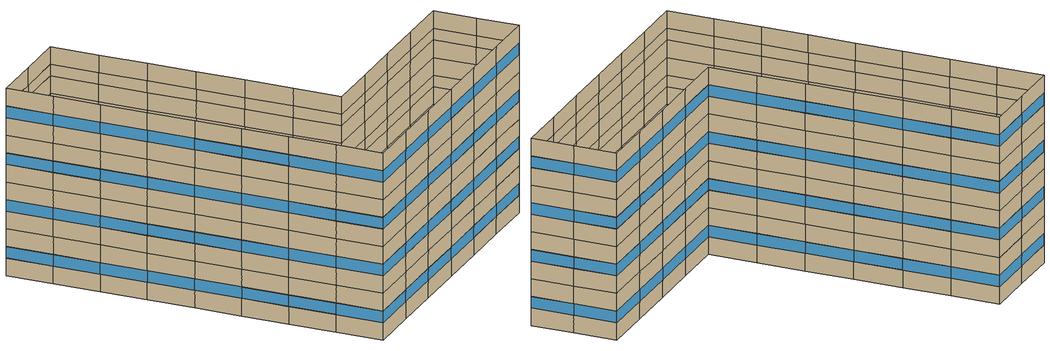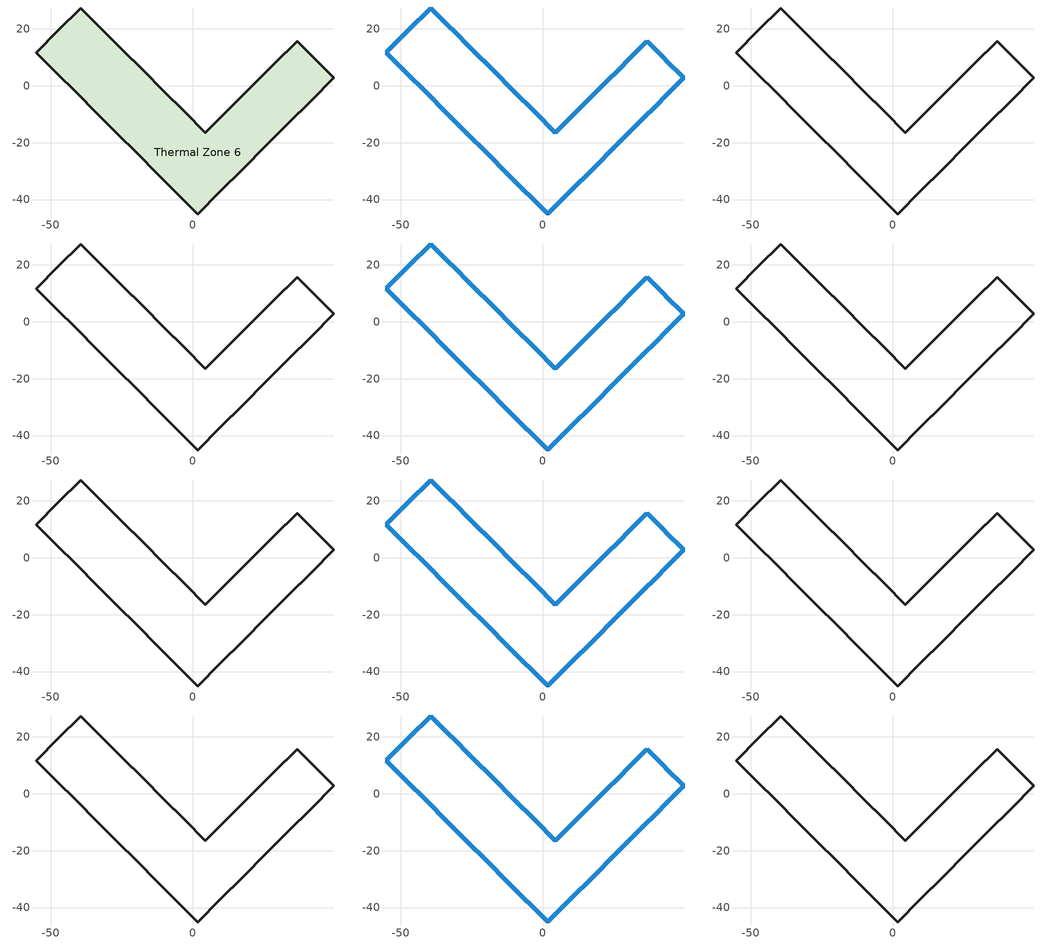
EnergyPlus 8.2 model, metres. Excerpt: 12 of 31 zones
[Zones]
Thermal Zone 6
 floor ground (ASHRAE 90.1-2004 ExtWall Mass ClimateZone 6): -55.06,11.67 -47.23,19.49 -39.41,27.31 -32.1,20.01 -24.8,12.7 -17.5,5.4 -10.19,-1.91 -2.89,-9.21 4.42,-16.51 12.47,-8.46 20.52,-0.41 28.57,7.64 36.62,15.69 43.09,9.22 49.55,2.76 41.58,-5.22 33.6,-13.19 25.63,-21.17 17.65,-29.14 9.68,-37.12 1.7,-45.09 -5.39,-38 -12.49,-30.9 -19.58,-23.81 -26.68,-16.71 -33.77,-9.62 -40.87,-2.52 -47.96,4.57 z0
 wall outside (ASHRAE 90.1-2004 ExtWall Mass ClimateZone 6): 12.47,-8.46 4.42,-16.51 -2.89,-9.21 -10.19,-1.91 -17.5,5.4 -24.8,12.7 -32.1,20.01 -39.41,27.31 -47.23,19.49 -55.06,11.67 -47.96,4.57 -40.87,-2.52 -33.77,-9.62 -26.68,-16.71 -19.58,-23.81 -12.49,-30.9 -5.39,-38 1.7,-45.09 9.68,-37.12 17.65,-29.14 25.63,-21.17 33.6,-13.19 41.58,-5.22 49.55,2.76 43.09,9.22 36.62,15.69 28.57,7.64 20.52,-0.41 12.47,-8.46 z0:3.75
Thermal Zone 14
 wall outside (ASHRAE 90.1-2004 ExtWall Mass ClimateZone 6): -47.23,19.49 -55.06,11.67 -47.96,4.57 -40.87,-2.52 -33.77,-9.62 -26.68,-16.71 -19.58,-23.81 -12.49,-30.9 -5.39,-38 1.7,-45.09 9.68,-37.12 17.65,-29.14 25.63,-21.17 33.6,-13.19 41.58,-5.22 49.55,2.76 43.09,9.22 36.62,15.69 28.57,7.64 20.52,-0.41 12.47,-8.46 4.42,-16.51 -2.89,-9.21 -10.19,-1.91 -17.5,5.4 -24.8,12.7 -32.1,20.01 -39.41,27.31 -47.23,19.49 z3.75:6.25
 window (ASHRAE 90.1-2004 ExtWindow ClimateZone 4-6): -47.25,19.47 -55.04,11.69 / -39.43,27.3 -47.21,19.51 / -32.12,20.03 -39.39,27.3 / -24.82,12.72 -32.09,19.99 / -17.51,5.42 -24.78,12.69 / -10.21,-1.89 -17.48,5.38 / -2.9,-9.19 -10.17,-1.92 / 4.4,-16.5 -2.87,-9.23 / 12.45,-8.48 4.44,-16.5 / 20.5,-0.43 12.49,-8.45 / 28.55,7.62 20.54,-0.39 / 36.6,15.67 28.59,7.66 / 43.07,9.24 36.64,15.67 / 49.53,2.78 43.11,9.21 / 41.6,-5.2 49.53,2.74 / 33.62,-13.17 41.56,-5.23 / 25.65,-21.15 33.58,-13.21 / 17.67,-29.12 25.61,-21.18 / 9.7,-37.1 17.63,-29.16 / 1.72,-45.07 9.66,-37.13 / -5.37,-38.01 1.68,-45.07 / -12.47,-30.92 -5.41,-37.98 / -19.56,-23.82 -12.5,-30.88 / -26.66,-16.73 -19.6,-23.79 / -33.75,-9.63 -26.69,-16.69 / -40.85,-2.54 -33.79,-9.6 / -47.94,4.55 -40.88,-2.5 / -55.04,11.65 -47.98,4.59 z3.78:6.2
Thermal Zone 13
 wall outside (ASHRAE 90.1-2004 ExtWall Mass ClimateZone 6): -47.23,19.49 -55.06,11.67 -47.96,4.57 -40.87,-2.52 -33.77,-9.62 -26.68,-16.71 -19.58,-23.81 -12.49,-30.9 -5.39,-38 1.7,-45.09 9.68,-37.12 17.65,-29.14 25.63,-21.17 33.6,-13.19 41.58,-5.22 49.55,2.76 43.09,9.22 36.62,15.69 28.57,7.64 20.52,-0.41 12.47,-8.46 4.42,-16.51 -2.89,-9.21 -10.19,-1.91 -17.5,5.4 -24.8,12.7 -32.1,20.01 -39.41,27.31 -47.23,19.49 z6.25:10
Thermal Zone 9
 wall outside (ASHRAE 90.1-2004 ExtWall Mass ClimateZone 6): 12.47,-8.46 4.42,-16.51 -2.89,-9.21 -10.19,-1.91 -17.5,5.4 -24.8,12.7 -32.1,20.01 -39.41,27.31 -47.23,19.49 -55.06,11.67 -47.96,4.57 -40.87,-2.52 -33.77,-9.62 -26.68,-16.71 -19.58,-23.81 -12.49,-30.9 -5.39,-38 1.7,-45.09 9.68,-37.12 17.65,-29.14 25.63,-21.17 33.6,-13.19 41.58,-5.22 49.55,2.76 43.09,9.22 36.62,15.69 28.57,7.64 20.52,-0.41 12.47,-8.46 z10:13.75
Thermal Zone 11
 wall outside (ASHRAE 90.1-2004 ExtWall Mass ClimateZone 6): -47.23,19.49 -55.06,11.67 -47.96,4.57 -40.87,-2.52 -33.77,-9.62 -26.68,-16.71 -19.58,-23.81 -12.49,-30.9 -5.39,-38 1.7,-45.09 9.68,-37.12 17.65,-29.14 25.63,-21.17 33.6,-13.19 41.58,-5.22 49.55,2.76 43.09,9.22 36.62,15.69 28.57,7.64 20.52,-0.41 12.47,-8.46 4.42,-16.51 -2.89,-9.21 -10.19,-1.91 -17.5,5.4 -24.8,12.7 -32.1,20.01 -39.41,27.31 -47.23,19.49 z13.75:16.25
 window (ASHRAE 90.1-2004 ExtWindow ClimateZone 4-6): -47.25,19.47 -55.04,11.69 / -39.43,27.3 -47.21,19.51 / -32.12,20.03 -39.39,27.3 / -24.82,12.72 -32.09,19.99 / -17.51,5.42 -24.78,12.69 / -10.21,-1.89 -17.48,5.38 / -2.9,-9.19 -10.17,-1.92 / 4.4,-16.5 -2.87,-9.23 / 12.45,-8.48 4.44,-16.5 / 20.5,-0.43 12.49,-8.45 / 28.55,7.62 20.54,-0.39 / 36.6,15.67 28.59,7.66 / 43.07,9.24 36.64,15.67 / 49.53,2.78 43.11,9.21 / 41.6,-5.2 49.53,2.74 / 33.62,-13.17 41.56,-5.23 / 25.65,-21.15 33.58,-13.21 / 17.67,-29.12 25.61,-21.18 / 9.7,-37.1 17.63,-29.16 / 1.72,-45.07 9.66,-37.13 / -5.37,-38.01 1.68,-45.07 / -12.47,-30.92 -5.41,-37.98 / -19.56,-23.82 -12.5,-30.88 / -26.66,-16.73 -19.6,-23.79 / -33.75,-9.63 -26.69,-16.69 / -40.85,-2.54 -33.79,-9.6 / -47.94,4.55 -40.88,-2.5 / -55.04,11.65 -47.98,4.59 z13.78:16.2
Thermal Zone 5
 wall outside (ASHRAE 90.1-2004 ExtWall Mass ClimateZone 6): -47.23,19.49 -55.06,11.67 -47.96,4.57 -40.87,-2.52 -33.77,-9.62 -26.68,-16.71 -19.58,-23.81 -12.49,-30.9 -5.39,-38 1.7,-45.09 9.68,-37.12 17.65,-29.14 25.63,-21.17 33.6,-13.19 41.58,-5.22 49.55,2.76 43.09,9.22 36.62,15.69 28.57,7.64 20.52,-0.41 12.47,-8.46 4.42,-16.51 -2.89,-9.21 -10.19,-1.91 -17.5,5.4 -24.8,12.7 -32.1,20.01 -39.41,27.31 -47.23,19.49 z16.25:20
Thermal Zone 8
 wall outside (ASHRAE 90.1-2004 ExtWall Mass ClimateZone 6): -47.23,19.49 -55.06,11.67 -47.96,4.57 -40.87,-2.52 -33.77,-9.62 -26.68,-16.71 -19.58,-23.81 -12.49,-30.9 -5.39,-38 1.7,-45.09 9.68,-37.12 17.65,-29.14 25.63,-21.17 33.6,-13.19 41.58,-5.22 49.55,2.76 43.09,9.22 36.62,15.69 28.57,7.64 20.52,-0.41 12.47,-8.46 4.42,-16.51 -2.89,-9.21 -10.19,-1.91 -17.5,5.4 -24.8,12.7 -32.1,20.01 -39.41,27.31 -47.23,19.49 z20:23.75
Thermal Zone 2
 wall outside (ASHRAE 90.1-2004 ExtWall Mass ClimateZone 6): -47.23,19.49 -55.06,11.67 -47.96,4.57 -40.87,-2.52 -33.77,-9.62 -26.68,-16.71 -19.58,-23.81 -12.49,-30.9 -5.39,-38 1.7,-45.09 9.68,-37.12 17.65,-29.14 25.63,-21.17 33.6,-13.19 41.58,-5.22 49.55,2.76 43.09,9.22 36.62,15.69 28.57,7.64 20.52,-0.41 12.47,-8.46 4.42,-16.51 -2.89,-9.21 -10.19,-1.91 -17.5,5.4 -24.8,12.7 -32.1,20.01 -39.41,27.31 -47.23,19.49 z23.75:26.25
 window (ASHRAE 90.1-2004 ExtWindow ClimateZone 4-6): -47.25,19.47 -55.04,11.69 / -39.43,27.3 -47.21,19.51 / -32.12,20.03 -39.39,27.3 / -24.82,12.72 -32.09,19.99 / -17.51,5.42 -24.78,12.69 / -10.21,-1.89 -17.48,5.38 / -2.9,-9.19 -10.17,-1.92 / 4.4,-16.5 -2.87,-9.23 / 12.45,-8.48 4.44,-16.5 / 20.5,-0.43 12.49,-8.45 / 28.55,7.62 20.54,-0.39 / 36.6,15.67 28.59,7.66 / 43.07,9.24 36.64,15.67 / 49.53,2.78 43.11,9.21 / 41.6,-5.2 49.53,2.74 / 33.62,-13.17 41.56,-5.23 / 25.65,-21.15 33.58,-13.21 / 17.67,-29.12 25.61,-21.18 / 9.7,-37.1 17.63,-29.16 / 1.72,-45.07 9.66,-37.13 / -5.37,-38.01 1.68,-45.07 / -12.47,-30.92 -5.41,-37.98 / -19.56,-23.82 -12.5,-30.88 / -26.66,-16.73 -19.6,-23.79 / -33.75,-9.63 -26.69,-16.69 / -40.85,-2.54 -33.79,-9.6 / -47.94,4.55 -40.88,-2.5 / -55.04,11.65 -47.98,4.59 z23.78:26.2
Thermal Zone 12
 wall outside (ASHRAE 90.1-2004 ExtWall Mass ClimateZone 6): -47.23,19.49 -55.06,11.67 -47.96,4.57 -40.87,-2.52 -33.77,-9.62 -26.68,-16.71 -19.58,-23.81 -12.49,-30.9 -5.39,-38 1.7,-45.09 9.68,-37.12 17.65,-29.14 25.63,-21.17 33.6,-13.19 41.58,-5.22 49.55,2.76 43.09,9.22 36.62,15.69 28.57,7.64 20.52,-0.41 12.47,-8.46 4.42,-16.51 -2.89,-9.21 -10.19,-1.91 -17.5,5.4 -24.8,12.7 -32.1,20.01 -39.41,27.31 -47.23,19.49 z26.25:30
Thermal Zone 7
 wall outside (ASHRAE 90.1-2004 ExtWall Mass ClimateZone 6): -47.23,19.49 -55.06,11.67 -47.96,4.57 -40.87,-2.52 -33.77,-9.62 -26.68,-16.71 -19.58,-23.81 -12.49,-30.9 -5.39,-38 1.7,-45.09 9.68,-37.12 17.65,-29.14 25.63,-21.17 33.6,-13.19 41.58,-5.22 49.55,2.76 43.09,9.22 36.62,15.69 28.57,7.64 20.52,-0.41 12.47,-8.46 4.42,-16.51 -2.89,-9.21 -10.19,-1.91 -17.5,5.4 -24.8,12.7 -32.1,20.01 -39.41,27.31 -47.23,19.49 z30:33.75
Thermal Zone 15
 wall outside (ASHRAE 90.1-2004 ExtWall Mass ClimateZone 6): -47.23,19.49 -55.06,11.67 -47.96,4.57 -40.87,-2.52 -33.77,-9.62 -26.68,-16.71 -19.58,-23.81 -12.49,-30.9 -5.39,-38 1.7,-45.09 9.68,-37.12 17.65,-29.14 25.63,-21.17 33.6,-13.19 41.58,-5.22 49.55,2.76 43.09,9.22 36.62,15.69 28.57,7.64 20.52,-0.41 12.47,-8.46 4.42,-16.51 -2.89,-9.21 -10.19,-1.91 -17.5,5.4 -24.8,12.7 -32.1,20.01 -39.41,27.31 -47.23,19.49 z33.75:36.25
 window (ASHRAE 90.1-2004 ExtWindow ClimateZone 4-6): -47.25,19.47 -55.04,11.69 / -39.43,27.3 -47.21,19.51 / -32.12,20.03 -39.39,27.3 / -24.82,12.72 -32.09,19.99 / -17.51,5.42 -24.78,12.69 / -10.21,-1.89 -17.48,5.38 / -2.9,-9.19 -10.17,-1.92 / 4.4,-16.5 -2.87,-9.23 / 12.45,-8.48 4.44,-16.5 / 20.5,-0.43 12.49,-8.45 / 28.55,7.62 20.54,-0.39 / 36.6,15.67 28.59,7.66 / 43.07,9.24 36.64,15.67 / 49.53,2.78 43.11,9.21 / 41.6,-5.2 49.53,2.74 / 33.62,-13.17 41.56,-5.23 / 25.65,-21.15 33.58,-13.21 / 17.67,-29.12 25.61,-21.18 / 9.7,-37.1 17.63,-29.16 / 1.72,-45.07 9.66,-37.13 / -5.37,-38.01 1.68,-45.07 / -12.47,-30.92 -5.41,-37.98 / -19.56,-23.82 -12.5,-30.88 / -26.66,-16.73 -19.6,-23.79 / -33.75,-9.63 -26.69,-16.69 / -40.85,-2.54 -33.79,-9.6 / -47.94,4.55 -40.88,-2.5 / -55.04,11.65 -47.98,4.59 z33.78:36.2
Thermal Zone 10
 wall outside (ASHRAE 90.1-2004 ExtWall Mass ClimateZone 6): -47.23,19.49 -55.06,11.67 -47.96,4.57 -40.87,-2.52 -33.77,-9.62 -26.68,-16.71 -19.58,-23.81 -12.49,-30.9 -5.39,-38 1.7,-45.09 9.68,-37.12 17.65,-29.14 25.63,-21.17 33.6,-13.19 41.58,-5.22 49.55,2.76 43.09,9.22 36.62,15.69 28.57,7.64 20.52,-0.41 12.47,-8.46 4.42,-16.51 -2.89,-9.21 -10.19,-1.91 -17.5,5.4 -24.8,12.7 -32.1,20.01 -39.41,27.31 -47.23,19.49 z36.25:40
[Building]
Building 1: North Axis {deg}=0; Solar Distribution=FullExteriorWithReflections
[Material] Thermal Absorptance=0.9
Name | Roughness | Thickness {m} | Conductivity {W/m-K} | Density {kg/m3} | Specific Heat {J/kg-K} | Solar Absorptance | Visible Absorptance
1/2IN Gypsum | Smooth | 0.0127 | 0.16 | 784.9 | 830 | 0.4 | 0.4
1IN Stucco | Smooth | 0.0253 | 0.6918 | 1858 | 837 | 0.92 | 0.92
8IN CONCRETE HW RefBldg | Rough | 0.2032 | 1.311 | 2240 | 836.8 | 0.7 | 0.7
Mass NonRes Wall Insulation-1.69 | MediumRough | 0.0623673 | 0.049 | 265 | 836.8 | 0.7 | 0.7
[WindowMaterial:SimpleGlazingSystem]
Fixed Window 3.24/0.39/0.31: U-Factor {W/m2-K}=3.23646; Solar Heat Gain Coefficient=0.39; Visible Transmittance=0.31
[Construction]
ASHRAE 90.1-2004 ExtWall Mass ClimateZone 6: 1IN Stucco, 8IN CONCRETE HW RefBldg, Mass NonRes Wall Insulation-1.69, 1/2IN Gypsum
ASHRAE 90.1-2004 ExtWindow ClimateZone 4-6: Fixed Window 3.24/0.39/0.31
[Zone]
Thermal Zone 10; Thermal Zone 11; Thermal Zone 12; Thermal Zone 13; Thermal Zone 14; Thermal Zone 15; Thermal Zone 2; Thermal Zone 5; Thermal Zone 6; Thermal Zone 7; Thermal Zone 8; Thermal Zone 9
